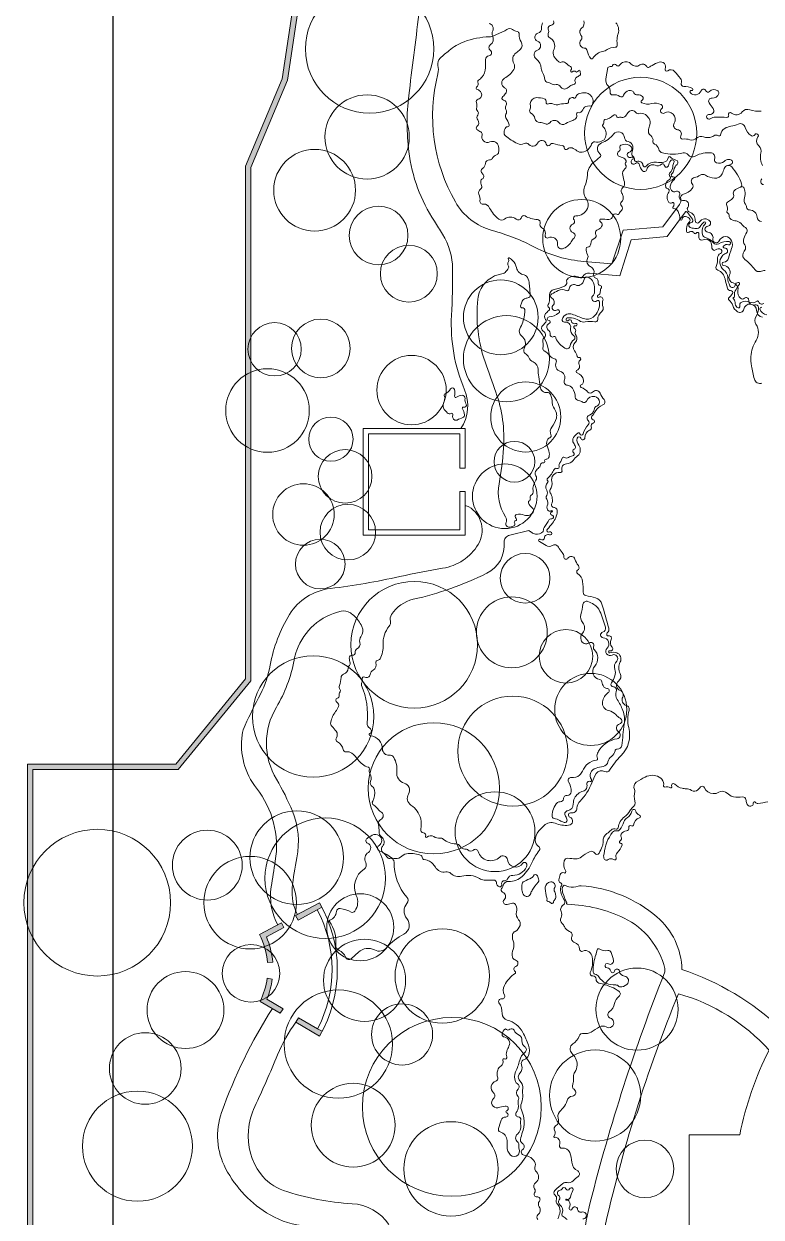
# Model space of a CAD drawing. Header units: millimetres. Extents: x 649586 to 788004, y 156365 to 293101.
# Drawn here: x 653474 to 687372, y 209742 to 264609 of the extents above; entities that cross this region are included whole.
import ezdxf

# ---------------------------------------------------------------- set-up
doc = ezdxf.new("R2010")
doc.units = ezdxf.units.MM
for name, color, linetype in [('archi', 7, 'Continuous'), ('rock', 30, 'Continuous'), ('water', 130, 'Continuous'), ('坐标系', 7, 'Continuous')]:
    doc.layers.add(name, color=color, linetype=linetype)
for name, color, linetype, lineweight in [('archiw', 255, 'Continuous', 0), ('plant', 90, 'Continuous', 0), ('road', 50, 'Continuous', 0)]:
    doc.layers.add(name, color=color, linetype=linetype, lineweight=lineweight)

msp = doc.modelspace()

# ---------------------------------------------------------------- hatches: boundary and pattern name
at = {"layer": 'archiw', "lineweight": 15}
h = msp.add_hatch(color=0, dxfattribs=at)
h.dxf.hatch_style = 1
h.paths.add_polyline_path([(661537, 169234), (661298, 169215), (661383, 168167), (661622, 168187)])
h.paths.add_polyline_path([(661817, 184138), (661577, 184127), (661602, 183578), (661842, 183588)])
h.paths.add_polyline_path([(661769, 185224), (661529, 185213), (661552, 184686), (661792, 184697)])
h.paths.add_polyline_path([(661125, 192974), (661365, 192988), (661314, 193881), (661074, 193868)])
h.paths.add_polyline_path([(661186, 196156), (660946, 196142), (660992, 195335), (661231, 195349)])
h.paths.add_polyline_path([(763625, 292227), (763625, 259422), (762122, 259422), (762122, 259182), (763625, 259182), (763625, 255406), (763865, 255406), (763865, 292227), (763865, 292467), (740086, 292467), (740086, 292227), (740086, 269506), (726598, 269506), (726598, 269035), (724257, 269035), (724257, 284312), (704266, 284312), (704266, 279065), (668998, 279065), (667715, 277743), (665356, 262079), (663663, 258059), (663663, 234492), (660462, 230565), (653640, 230565), (653640, 207333), (657864, 207333), (657864, 201885), (660763, 201885), (660872, 197588), (656789, 197450), (657658, 181179), (660398, 181179), (661138, 171221), (657138, 170775), (657576, 163625), (702454, 162314), (703246, 163037), (704943, 162990), (707445, 162920), (707452, 163160), (705189, 163223), (705263, 165876), (705270, 166116), (705315, 167725), (707292, 167670), (707298, 167909), (706089, 167943), (706115, 168857), (705875, 168863), (705849, 167950), (705081, 167971), (704949, 163230), (703156, 163280), (702364, 162556), (661981, 163737), (661886, 164916), (661646, 164897), (661739, 163744), (657802, 163859), (657629, 166687), (660311, 166936), (660288, 167175), (657614, 166927), (657391, 170562), (661156, 170981), (661240, 169934), (661479, 169953), (661394, 171008), (660639, 181179), (661950, 181179), (661931, 181589), (661692, 181578), (661699, 181419), (660621, 181419), (657886, 181419), (657669, 185465), (659444, 185526), (659664, 182433), (661649, 182522), (661660, 182289), (661899, 182300), (661870, 182963), (661630, 182953), (661639, 182762), (659887, 182684), (659667, 185773), (657657, 185705), (657580, 187139), (661433, 187344), (661446, 187062), (661686, 187072), (661662, 187597), (657567, 187378), (657431, 189926), (661524, 190161), (661424, 191931), (661185, 191918), (661271, 190387), (657419, 190166), (657042, 197218), (660878, 197348), (660894, 197064), (661133, 197077), (661118, 197356), (660997, 202125), (658104, 202125), (658104, 207573), (653880, 207573), (653880, 230325), (660576, 230325), (663903, 234407), (663903, 258011), (665589, 262013), (667941, 277631), (669100, 278825), (704266, 278825), (704266, 254756), (702638, 254756), (702638, 254516), (702638, 253640), (702878, 253640), (702878, 254516), (704266, 254516), (704266, 251633), (704506, 251633), (704506, 265403), (724017, 265403), (724017, 251681), (724257, 251681), (724257, 252385), (725370, 252385), (725370, 252625), (724257, 252625), (724257, 265883), (724017, 265883), (724017, 265643), (704506, 265643), (704506, 278825), (704506, 284072), (724017, 284072), (724017, 268795), (724017, 267474), (724257, 267474), (724257, 268181), (724497, 268181), (724497, 268795), (726598, 268795), (726598, 252382), (727078, 252382), (727078, 252622), (726838, 252622), (726838, 269266), (740086, 269266), (740086, 255406), (740326, 255406), (740326, 292227)])
h = msp.add_hatch(color=0, dxfattribs=at)
h.dxf.hatch_style = 1
h.paths.add_polyline_path([(666967, 223876), (667179, 223988, 0.009822), (667062, 224199), (665971, 223616), (666084, 223404)])
h = msp.add_hatch(color=0, dxfattribs=at)
h.dxf.hatch_style = 1
h.paths.add_polyline_path([(666099, 218911), (665978, 218704), (667071, 218065, 0.010241), (667192, 218286), (666979, 218397)])
h.paths.add_polyline_path([(664897, 220691), (664659, 220723, -0.081611), (664337, 219663), (665266, 219120), (665396, 219322), (664645, 219761, 0.066202)])
h.paths.add_polyline_path([(664627, 222626), (665429, 223055), (665316, 223267), (664313, 222731, -0.098182), (664677, 221452), (664916, 221472, 0.081901)])

# ---------------------------------------------------------------- linework, layer by layer
at = {"layer": 'archi', "lineweight": 15}
for points in [[(763865, 292467), (740086, 292467), (740086, 292227), (740086, 269506), (726598, 269506), (726598, 269035), (724257, 269035), (724257, 284312), (704266, 284312), (704266, 279065), (668998, 279065), (667715, 277743), (665356, 262079), (663663, 258059), (663663, 234492), (660462, 230565), (653640, 230565), (653640, 207333)], [(653880, 207573), (653880, 230325), (660576, 230325), (663903, 234407), (663903, 258011), (665589, 262013), (667941, 277631), (669100, 278825), (704266, 278825)]]:
    msp.add_lwpolyline(points, dxfattribs=at)
msp.add_lwpolyline([(673525, 241338), (669316, 241338), (669316, 245761), (673525, 245761), (673525, 244186), (673765, 244186), (673765, 246001), (669076, 246001), (669076, 241098), (673765, 241098), (673765, 242913), (673765, 243110), (673525, 243110)], close=True, dxfattribs=at)
for points in [[(665978, 218704), (667071, 218065, 0.267236), (667062, 224199), (665971, 223616), (666084, 223404), (666967, 223876, -0.245853), (666979, 218397), (666099, 218911)], [(665316, 223267), (664313, 222731, -0.098182), (664677, 221452), (664916, 221472, 0.081901), (664627, 222626), (665429, 223055)], [(664659, 220723, -0.081611), (664337, 219663), (665266, 219120), (665396, 219322), (664645, 219761, 0.066202), (664897, 220691)]]:
    msp.add_lwpolyline(points, format="xyb", close=True, dxfattribs=at)
at = {"layer": 'archiw', "lineweight": 15}
for p, q in [((666967, 223876), (667179, 223988)), ((666979, 218397), (667192, 218286))]:
    msp.add_line(p, q, dxfattribs=at)
at = {"layer": 'plant', "lineweight": 15}
for centre, radius in [((669370, 263457), 2951), ((681835, 259577), 2578), ((669255, 259410), 1938), ((666843, 256959), 1880), ((679124, 254738), 1794), ((669787, 254876), 1349), ((671176, 253120), 1308), ((675403, 251114), 1719), ((665004, 249648), 1226), ((667130, 249688), 1349), ((675664, 249214), 1979), ((671299, 247769), 1594), ((664677, 246829), 1921), ((676550, 246533), 1611), ((667593, 245513), 1019), ((676029, 244476), 937), ((668245, 243802), 1233), ((675586, 242888), 1485), ((666329, 242050), 1415), ((668368, 241235), 1277), ((667104, 239768), 1141), ((676522, 239116), 1142), ((671426, 236060), 2911), ((675911, 236631), 1631), ((678398, 235531), 1231), ((666777, 232760), 2790), ((679539, 233086), 1659), ((675951, 231171), 2528), ((672323, 229460), 3017), ((675136, 227463), 1835), ((666022, 226270), 2151), ((667330, 225325), 2771), ((656848, 224201), 3373), ((661908, 225927), 1606), ((663876, 224201), 2129), ((668941, 223070), 1538), ((672711, 220830), 2169), ((663916, 220950), 1325), ((669137, 220629), 1888), ((681667, 219305), 1888), ((660904, 219265), 1767), ((667932, 217700), 2490), ((670864, 218141), 1405), ((673153, 214810), 4110), ((659057, 216576), 1647), ((679739, 215332), 2096), ((668615, 213967), 1928), ((658695, 213004), 2530), ((673113, 211961), 2169), ((682028, 211961), 1324)]:
    msp.add_circle(centre, radius, dxfattribs=at)
at = {"layer": 'road', "lineweight": 15}
for points in [[(673564, 246001, 0.254156), (673735, 247789, -0.11495), (673137, 251204, 0.015923), (673187, 253344, 0.137236), (672727, 254941, 0.006821), (672351, 255531, -0.114959), (671174, 258734, -0.061265), (671172, 261313, -0.001438), (671638, 265040, 0.050926)], [(677327, 264653, 0.153372), (677280, 264429, -0.368384), (677106, 264180, 0.733954), (677089, 263819, -0.69707), (677089, 263403, 0.587134), (677025, 262999, -0.211267), (677262, 262555, 0.122045), (677330, 262348, -0.121197), (677425, 262058, 0.385238), (677580, 261911, -0.145274), (677704, 261871, 0.189685), (677947, 261815, -0.307792), (678150, 261718, 0.45562), (678461, 261658, -0.033177), (678625, 261770, -0.105883), (678757, 261814, 0.528931), (678829, 261949, -0.379938), (678877, 262145, -0.032097), (679037, 262241, 0.368599), (679073, 262329, -0.036307), (679045, 262441, 0.840778), (678953, 262441, -0.575959), (678862, 262407, 0.360494), (678692, 262407, -0.960732), (678624, 262484, 0.491512), (678605, 262646, -0.045455), (678381, 262811, 0.284307), (678179, 262845, -0.350241), (678036, 262888, 0.065494), (677960, 262971, -0.332082), (677849, 263449, 0.298744), (677777, 263879, 0.090718), (677662, 263965, -0.390467), (677587, 264162, 0.192047), (677587, 264367, -0.379969), (677639, 264512, -0.044599), (677761, 264565, 0.460265), (677833, 264742, -0.437149)], [(679213, 264750, -0.337234), (679119, 264404, 0.437835), (679090, 264086, -0.385459), (679090, 263866, 0.631215), (679241, 263499, -0.365232), (679380, 263369, 0.157767), (679541, 263017, 0.503724), (679635, 263026, -0.219463), (680094, 263344, 0.103225), (680292, 263423, -0.148327), (680663, 263534, 0.467417), (680759, 263647, -0.08709), (680759, 264002, -0.036994), (680796, 264149, 0.141413), (680808, 264437, 0.120021), (680694, 264655, 0.396927)], [(675588, 264295), (675072, 264060, -0.099674), (674875, 264014, 0.081687), (673719, 263789, 0.086239), (673028, 263386, 0.00425), (672615, 263032, 0.283336), (672511, 262700, -0.125849), (672511, 262316, 0.19531), (673314, 256421, 0.197773), (675005, 255112, -0.053374), (676980, 254333, 0.101555), (679228, 253688), (680509, 253576), (681022, 255124), (682854, 255280), (683624, 256310, 0.222159), (683675, 256558, -0.40524), (683807, 256779, 0.155151), (684201, 257032, 0.360464), (684201, 257258, -0.565168), (684300, 257539, 0.093783), (684572, 257652, -0.297928), (684816, 257652, 0.127791), (685234, 257511, 0.31308), (685582, 257717, 0.030226), (685676, 257962, -0.57802), (686019, 258037, -0.107167), (686476, 257247, -0.429185), (686385, 257081, 0.114348), (686144, 256952, 0.312608), (686100, 256780, -0.377031), (686005, 256532, 0.053033), (685825, 256411, 0.351402), (685795, 256263, -0.225903), (685804, 256018, 0.404866), (685848, 255899, -0.305576), (685896, 255819, 0.360217), (686069, 255584, -0.001326), (686268, 255533, -0.183444), (686500, 255370, 0.138317), (686630, 255261, -0.424736), (686711, 255032, 0.019788), (686582, 254745, 0.260645), (686620, 254445, -0.329361), (686620, 254197, 0.066036), (686544, 254058, 0.33879), (686625, 253777, -0.076928), (687082, 253315, 0.3125), (687340, 253224, -0.022175), (687551, 253272, 0.607236)], [(685860, 258103), (685999, 258161, 0.489159), (686039, 258306, 0.237937), (685896, 258376, 0.186092), (685668, 258286, -0.282244), (685322, 258218, -0.378832), (685232, 258386, 0.175092), (685208, 258591, 0.248444), (685097, 258672, 0.16375), (684340, 258528, -0.370874), (684011, 258593, 0.29492), (683785, 258672, -0.120377), (682843, 258672, -0.289172), (682667, 258854, 0.259078), (682471, 259081, -0.369402), (682398, 259210, 0.295608), (682294, 259472, -0.328538), (682200, 259758, 0.016846), (682260, 259966, 0.197934), (682219, 260254, 0.103811), (682053, 260435, 0.242848), (681755, 260480, -0.344843), (681618, 260527, 0.484813), (681291, 260559, 0.033997), (681129, 260366, -0.310979), (680967, 260308, 0.132734), (680818, 260308, -0.425174), (680723, 260366, 0.591914), (680577, 260407, -0.158394), (680186, 260204, 0.413928), (680138, 260137, -0.217068), (680094, 259972, 0.415687), (680103, 259878, -0.172568), (680236, 259658, -0.134611), (680219, 259394, -0.229998), (680034, 259209, -0.117978), (679724, 259179, 0.369482), (679580, 259087, -0.28912), (679144, 258707, -0.214582), (678903, 258774, 0.088244), (678677, 258902, 0.2981), (678467, 258851, -0.691935), (678318, 258912, 0.402341), (678226, 259015, -0.068435), (677815, 259102, 0.352467), (677666, 259051, -0.672553), (677492, 259081, 0.715729), (677097, 259128, -0.182742), (676969, 259005, -0.318787), (676694, 259064, 0.334889), (676479, 259105, -0.234848), (676166, 259105, -0.057112), (675615, 259462, -0.251877), (675550, 259620, -0.134558), (675637, 259842, -0.237677), (675715, 259881, 0.501531), (675782, 259971, 0.069662), (675637, 260292, -0.289482), (675637, 260453, 0.289482), (675637, 260670, -0.289482), (675637, 260836, 0.517065), (675528, 261100, -0.638221), (675492, 261271, 0.095451), (675642, 261437, 0.435756), (675575, 261675, -0.611387), (675575, 262105, 0.146405), (675998, 262510, 0.263888), (675998, 262792, -0.385896), (676105, 263273, 0.033522), (676294, 263426, 0.367476), (676337, 263781, -0.169343), (676244, 264142, 0.379104), (676159, 264257, -0.101049), (675940, 264351, 0.314629), (675685, 264351, -0.040203), (675588, 264295, 2.812999)], [(687376, 260602, -0.116576), (686850, 260660, 0.321439), (686500, 260559, -0.423432), (686007, 260509, 0.779691), (685877, 260415, -0.550139), (685801, 260311, 0.020227), (685288, 260322, 0.133225), (685027, 260246, -1.453049), (684991, 260441, 0.687434), (685161, 260719, -0.017784), (684980, 260972, -0.63433), (685114, 261193, 0.380658), (685422, 261413, 0.293091), (685378, 261533, 0.385243), (684991, 261500, -0.5571), (684828, 261533, 0.688878), (684613, 261534, -0.568611), (684112, 261451, -0.759648), (684174, 261541, 0.928141), (684214, 261636, 0.126508), (683814, 261726, -0.50765), (683702, 261872, 0.237163), (683658, 262104, 0.017239), (683396, 262424, 0.40576), (683076, 262450, -0.804088), (682959, 262541, 0.671227), (682683, 262846, 0.041716), (682366, 262701, 0.020291), (682222, 262611, -0.464881), (682111, 262643, 0.485273), (681799, 262720, -0.395468), (681400, 262756, 0.34614), (680995, 262829, 0.134592), (680867, 262708, -0.56164), (680721, 262708, 0.635701), (680545, 262689, -0.370784), (680472, 262646, 0.259804), (680323, 262595, 1.79784)], [(680323, 262595), (680233, 262088, 0.249727), (680339, 261756, -0.253477), (680430, 261468, 0.517332), (680548, 261345, -0.18688), (680880, 261270, 0.496887), (681051, 261329, -0.268994), (681297, 261548, -0.345575), (681521, 261436, 0.345574), (681703, 261345, -0.283546), (681923, 261264, -0.468875), (681885, 261088, 0.6195), (681888, 260984, 0.172832), (682333, 260941, -0.172247), (682783, 260898, -0.593081), (682795, 260709, 0.992219), (682919, 260510, -0.352461), (683333, 260457, -0.158469), (683422, 260271, -0.174976), (683375, 260050, 0.564819), (683532, 259742, -0.564365), (683677, 259457, 0.62583), (683768, 259312, -0.104278), (684096, 259280, 0.269303), (684408, 259350, -0.281721), (684730, 259414, 0.177814), (685101, 259414, 0.051249), (685200, 259463, -0.285804), (685408, 259463, 0.545932), (685510, 259511, -0.227135), (685698, 259801, -0.107689), (685986, 259901, 0.083765), (686315, 259998, -0.477055), (686639, 259847, 0.190449), (686910, 259469, 0.433821), (687082, 259512, -1.083742), (687228, 259415, 0.398009), (687266, 258994, -0.282341), (687365, 258669, 0.188612), (687433, 258102, -0.251149)], [(678111, 260914, -0.250991), (677793, 260928, 0.273918), (677599, 260928, -0.651344), (677488, 261006, 0.376182), (677399, 261164, 0.092796), (677052, 261216, 0.190253), (676847, 261127, 0.169781), (676760, 260946, 0.067623), (676763, 260850, -0.146033), (676738, 260662, 0.385199), (676789, 260504, -0.212714), (676973, 260252, 0.359907), (677200, 260073, -0.128617), (677422, 260020, 0.364411), (677670, 260073, -0.488249), (678070, 260073, 0.391335), (678392, 260020, -0.076948), (678714, 260168, 0.207357), (678888, 260310, 0.242859), (678888, 260442, -0.62718), (678951, 260526, 0.37792), (679168, 260653, -0.300178), (679394, 260832, -0.051255), (679528, 260829, 0.320708), (679609, 260873, 0.259646), (679586, 261258, 0.283564), (679212, 261439, 0.049281), (678980, 261391, 0.283167), (678847, 261240, -0.507439), (678768, 261200, 0.610157), (678520, 261023, -0.43659), (678460, 260949, 0.015077), (678111, 260914, -7.904677)], [(687409, 257476, 0.685947), (687484, 257216, -0.427362)], [(687394, 255529, -0.386223), (687191, 255718, 0.382694), (686836, 256054, -0.378982), (686698, 256183, 0.127328), (686649, 256318, -0.235891), (686609, 256603, 0.140369), (686624, 256927, -0.006329), (686598, 257042, 0.569591), (686427, 257100, 2.704095)], [(687491, 251750, -0.478405), (687249, 251839, 0.51515), (687185, 251859, -0.282481), (686815, 251819, 0.249316), (686453, 251803, 0.359157), (686399, 251654, -0.835786), (686262, 251576, -0.167867), (686177, 251799, 0.213466), (686088, 251983, -0.680314), (686103, 252028, 0.454959), (686148, 252086, -0.209343), (686218, 252401, 0.021137), (686377, 252637, 0.625008), (686322, 252722, 0.323825), (686181, 252593, -0.700426), (685939, 252557, -0.116945), (685835, 252946, 0.227543), (685649, 253306, -0.428423), (685578, 253927, -0.126945), (685753, 254053, 0.869326), (685696, 254296, -0.732993), (685650, 254406, -0.252067), (685870, 254453, 1.114596), (685897, 254605, 0.148622), (685421, 254495, -0.37253), (685181, 254542, 0.16071), (684818, 254782, -0.264942), (684674, 254926, -0.270891), (684808, 255427, 0.977062), (684742, 255497, 0.075509), (684569, 255285, -0.307618), (684380, 255196, 0.004743), (684148, 255231, -0.869574), (684148, 255470, 0.585373), (684210, 255628, -0.042159), (684040, 255874, 0.143446), (683928, 255982, 0.374406), (683889, 255973), (683045, 254837), (681400, 254683), (680873, 253023), (679476, 253147, 0.290646), (679171, 252989, -0.400129), (679023, 252946, 0.28062), (678506, 252912, 0.285576), (678432, 252737, -0.338065), (678327, 252543, -0.058389), (677853, 252393, 0.347733), (677641, 252146, 0.021058), (677641, 251931, -0.149556), (677582, 251704, 0.39646), (677609, 251571, -0.519399), (677609, 251422, 0.072412), (677464, 251285, 0.347533), (677464, 251018, -0.403446), (677448, 250855, 0.034847), (677317, 250726, 0.469315), (677354, 250485, -0.501928), (677387, 250155, 0.268122), (677335, 249993, -0.108764), (677335, 249696, 0.346782), (677395, 249574, -0.125161), (677676, 249336, 0.190414), (677878, 249205, -0.495151), (677953, 249051, 0.472706), (678142, 248626, -0.456405), (678326, 248238, 0.511387), (678472, 247991, -0.227768), (678695, 247857, -0.133549), (678829, 247450, 0.373213), (678988, 247285, -0.140388), (679164, 247217, 0.497034), (679341, 247267, -0.364175), (679723, 247475, -0.356365), (679939, 247210, -0.306645), (679823, 247038, 0.273451), (679691, 246866, -0.301251), (679482, 246622, 0.571734), (679418, 246374, -0.414582), (679418, 246166, 0.135161), (679186, 245757, -0.777832), (679042, 245757, 0.544407), (678938, 245792, 0.077071), (678749, 245587, 0.304477), (678749, 245338, -0.068758), (678833, 245166, -0.419347), (678772, 245049, 0.605888), (678744, 244895, -0.658511), (678703, 244742, 0.102929), (678517, 244673, -0.286961), (678335, 244673, 0.464504), (678222, 244637, -0.035384), (678080, 244351, 0.272338), (678080, 244287, -0.731141), (677971, 244165, 0.408712), (677860, 244124, -0.095387), (677561, 243716, 0.435777), (677561, 243598, -0.435777), (677561, 243529, 0.358739), (677513, 243173, -0.285298), (677513, 242927, 0.285298), (677513, 242750, -0.240815), (677538, 242455, 0.342389), (677602, 242223, 0.331786), (677726, 242223, -1.233127), (677750, 242169, 0.797275), (677750, 242025, -1.020714), (677705, 241844, 0.32858), (677632, 241815, -0.002248), (677395, 241446, 0.157334), (677362, 241325, -0.19743), (677344, 241274, -0.257655), (676991, 241151, -0.108868), (676828, 241218, -0.016217), (676696, 241315), (675823, 241102, 0.164975), (675616, 240971, 0.195742), (675559, 240780, -0.312155), (674758, 239347, -0.057673), (671375, 238149, 0.196147), (670377, 237448, 0.203406), (670324, 237144, -0.235781), (670269, 236910, 0.192466), (669994, 236062, -0.145231), (669849, 235420, -0.233613), (669730, 235338, 0.466193), (669660, 235226, -0.350916), (669537, 234898, 0.226429), (669398, 234689, -0.538472), (669158, 234576, 0.728415), (669030, 234467, -0.251434), (669017, 234326, 0.248841), (669004, 234189, -0.122825), (669257, 232460, 0.29951), (669381, 232223, -0.589157), (669381, 231975, 0.742039), (669403, 231872, -0.390971), (669964, 231262, 0.450517), (670274, 230986, -0.300396), (670481, 230883, -0.161191), (670618, 230218, 0.367186), (670963, 229702, -0.497444), (671158, 229197, 0.407021), (671273, 228681, -0.18961), (671720, 228050, -0.121779), (671720, 227579, 0.46873), (671843, 227414, -0.535016), (671937, 227252, 0.846595), (672000, 227207, -0.35839), (672324, 227238, 0.182664), (672612, 227171, -0.215925), (672760, 227126, 0.177335), (673330, 226906, -0.269153), (673547, 226775, 0.302999), (673755, 226667, -0.212961), (673895, 226621, 0.382976), (674143, 226621, -0.552553), (674365, 226558, 0.567688), (675357, 226300, -0.625371), (675705, 226176, 0.704536), (676415, 226010, -0.544462), (676575, 226010, -0.258716), (676586, 225849, -0.294142), (675956, 225455, 0.304565), (675711, 225295, -0.317493), (675575, 225210, 0.526401), (675443, 225041, -0.593491), (675340, 224933, -0.35725), (675198, 225130, 0.464279), (675084, 225240, -0.051148), (674639, 225240, -0.106804), (674421, 225311, 0.203065), (673606, 225416, -0.269983), (673113, 225543, 0.250005), (672876, 225614, -0.328051), (672398, 225837, 0.143067), (672132, 226102, 0.097807), (671885, 226180, -0.398831), (671791, 226292, 0.322373), (671741, 226370, 0.1136), (671151, 226463, 0.164636), (670854, 226338, -0.378529), (670264, 226338, 0.087155), (670041, 226475, -0.515484), (669963, 226787, 0.428587), (669919, 227229, -0.239684), (669804, 227473, 0.060626), (669775, 227787, -0.342313), (669890, 228026, 0.618216), (669890, 228384, -0.127083), (669742, 228513, 0.105882), (669561, 228684, -0.410239), (669513, 228875, 0.184749), (669598, 229376, 0.190934), (669492, 229539, -0.335694), (669415, 229784, 0.211594), (669391, 230114, -0.184146), (669361, 230346, 0.400506), (669313, 230429, -0.176116), (668834, 230781, 0.085576), (668556, 231074, 0.199605), (668294, 231140, -0.403604), (668159, 231237, 0.231949), (667892, 231595, -0.441304), (667844, 231775, 0.309077), (667834, 232082, 0.041245), (667643, 232302, -0.265163), (667585, 232506, -0.095703), (667804, 232984, 0.055442), (667941, 233228, 0.400562), (667873, 233408, -0.685306), (667888, 233600, 0.357858), (667970, 233723, -0.169112), (668010, 233888, 0.311766), (668007, 234012, -0.262787), (667985, 234191, 0.095086), (668059, 234547, -0.313618), (668176, 234710, 0.29522), (668391, 234990, -0.174198), (668446, 235111, 0.272998), (668474, 235225, -0.065694), (668437, 235451, -0.468549), (668576, 235574, 0.519226), (668709, 235713, -0.341809), (668786, 235867, 0.364213), (668922, 236169, -0.234719), (668972, 236431, 0.283871), (669016, 236902, 0.042441), (668858, 237165, 0.088241), (668486, 237523, 0.204822), (668064, 237602, 0.257077), (666018, 235804, 0.041607), (665896, 235351, -0.089494), (665084, 233186, 0.275667), (665086, 229875, -0.037934), (665821, 228402, -0.147494), (666022, 226270, 0.025325), (665814, 224872, 0.146683), (666051, 223659, 0.953495)], [(675755, 241472, 0.144799), (675995, 241524, 0.445579), (676030, 241668, -0.610725), (676081, 241764, 0.499971), (676129, 241826, 0.125095), (676085, 241905, -0.593943), (676133, 242056, -0.145153), (676483, 242021, 0.195407), (676730, 242021, 0.159049), (676886, 242153, 0.376462), (676854, 242344, -0.124142), (676675, 242584, -0.413876), (676717, 242684, 0.427422), (676758, 242790, -0.379686), (676802, 242941, 0.298072), (676888, 243126, -0.199836), (677014, 243622, 0.33329), (677014, 243832, -0.393492), (677042, 244090, 0.040821), (677193, 244245, 0.154096), (677231, 244338, -0.459223), (677345, 244421, 0.600327), (677421, 244507, -0.548345), (677483, 244590, 0.299977), (677597, 244653, 0.170573), (677629, 244878, 0.03862), (677526, 245250, -0.266397), (677571, 245511, -0.109737), (677662, 245582, 0.419607), (677710, 245720, -0.288527), (677745, 246063, 0.095334), (677958, 246479, 0.142899), (677958, 246709, 0.082358), (677829, 246978, -0.160868), (677771, 247171, 0.120977), (677683, 247573, 0.315047), (677536, 247654, -0.424291), (677213, 247924, 0.031131), (677151, 248384, -0.044606), (677116, 248711, 0.280576), (676890, 249066, -0.164694), (676686, 249271, 0.122926), (676526, 249458, -0.387827), (676478, 249688, 0.38679), (676357, 250261, -0.372122), (676279, 250591, 0.078348), (676489, 251215, 0.03157), (676512, 251435, 0.455188), (676387, 251553, -0.531745), (676313, 251642, -0.001585), (676365, 251814, -0.213857), (676496, 251966, -0.077313), (676643, 252008, 0.413778), (676759, 252157, -0.017122), (676734, 252440, 0.02367), (676704, 252725, 0.130497), (676584, 253003, 0.185576), (676477, 253066, -0.303089), (676123, 253399, 0.13347), (675952, 253719, 0.076176), (675787, 253847, 0.788779), (675747, 253804, -0.304442), (675747, 253651, 0.304442), (675747, 253496, -0.304442), (675747, 253359, -0.028971), (675641, 253220, -0.179518), (675454, 253115, 0.2692), (674426, 252285, 0.065849), (674346, 251949, 0.109365), (674679, 249066, 0.003437), (675171, 247676, -0.104483), (675531, 245098, -0.029186), (675321, 243464, 0.192289), (675621, 241935, -0.250878), (675642, 241684, 0.48262), (675755, 241472, 1.07845)], [(687640, 251232, -0.336162), (687320, 251508, -0.645667), (687405, 251571, 0.45456)], [(665147, 223176, -0.165873), (664846, 224927, -0.000729), (665036, 226109, 0.209694), (664171, 229462, -0.20355), (663509, 231912, -0.077086), (663644, 232365, -0.0079), (664354, 233793, 0.075592), (664804, 235126, -0.094847), (665690, 237452, -0.228706), (667566, 238648, 0.026104), (670759, 239197, -0.016257), (672727, 239576, 0.220041), (674363, 240673, 0.415223), (673939, 242404, 0.160833), (673765, 242444, 3.596597)], [(678322, 225000), (678533, 224933, 0.183914), (678960, 224958, -0.123992), (679091, 224981, -0.160502), (682582, 223544, -0.212129), (683732, 221125, -0.10992), (688271, 218412, -0.066046), (690560, 221327, -0.172891), (688525, 228919, -0.076455), (688549, 229020, -0.312718), (688603, 229056, 0.214916), (688740, 229113, 0.081625), (688836, 229256, 0.01378), (688903, 229415, -0.210756), (689011, 229524, -0.103398), (689358, 229581, -0.000507), (689468, 229576, 0.153743), (691308, 222115, -0.081999), (695801, 224661, 0.698138)], [(676843, 224772), (676968, 224962), (677128, 225146, 0.260419), (677148, 225242, 0.015444), (677083, 225430, 0.689193), (676899, 225430, -0.193817), (676813, 225337, 0.00111), (676484, 225181, 0.26837), (676367, 225011, 0.070859), (676386, 224725, 0.071345), (676436, 224586, 0.665906), (676777, 224619, -0.051905), (676843, 224772, -0.036682)], [(677590, 225127, 0.307912), (677445, 224823, -0.001295), (677478, 224605, 0.044656), (677522, 224420, -0.164169), (677522, 224322, 0.475474), (677562, 224259, -0.186967), (677698, 224186, 0.591672), (677820, 224212, -0.085205), (677888, 224348, 0.195247), (677932, 224523, 0.076053), (677881, 224697, -0.224136), (677881, 224900, 0.583461), (677700, 225156, 0.074594), (677590, 225127, 14.503288)], [(678322, 225000, 0.294607), (678227, 224860, 0.087754), (678261, 224633, 0.034837), (678428, 224231, -0.206226), (678431, 224173, 0.511678), (678463, 224127, -0.105556), (681075, 223489, -0.224822), (682943, 221173, -0.154828), (682928, 220969, 0.032594), (679516, 210421, 0.038688), (679220, 208704, 0.005857)], [(680426, 208024), (680426, 208947), (684071, 208947), (684071, 213530), (686391, 213530, -0.069071), (687739, 217425, 0.1391), (683571, 220016, 0.041826), (680138, 209075, 0.046499), (679943, 207552, -0.008998), (679530, 199697, 0.027164), (679437, 194029), (680392, 194029), (680392, 194821)], [(664899, 219334, 0.056937), (662567, 214554, 0.20906), (662752, 211978, 0.140686), (664798, 209841, 0.117487), (666465, 209337, -0.009858)], [(670256, 209406, 0.233816), (668565, 210360, -0.067869), (665415, 210967, -0.15388), (664352, 211744, -0.183263), (663798, 213732, -0.086528), (664092, 214823, 0.010784), (665140, 217206, -0.058774), (665978, 218704, -0.805423)]]:
    msp.add_lwpolyline(points, format="xyb", dxfattribs=at)
at = {"layer": 'rock', "lineweight": 15}
for points in [[(674868, 264632, -0.450093), (675031, 264287, 0.205008), (675031, 264043, -0.351168), (674919, 263640, 0.512029), (674919, 263394, -0.686175), (674853, 263142, 0.392063), (674703, 262968, -0.017743), (674703, 262590, -0.169417), (674535, 262159, -0.072439), (674382, 262025, 0.353333), (674350, 261928, -0.324301), (674289, 261702, 0.629833), (674316, 261590, -0.234147), (674504, 261439, -0.47053), (674365, 261145, 0.446563), (674282, 260987, -0.180513), (674282, 260719, 0.339431), (674310, 260627, -0.430003), (674340, 260411, 0.349617), (674340, 260195, -0.41226), (674306, 259885, 0.477796), (674306, 259749, 0.063493), (674484, 259639, -0.387827), (674541, 259507, 0.29491), (674609, 259227, 0.309652), (674906, 259180, -0.506969), (675301, 258966, -0.068433), (675301, 258699, -0.286705), (675210, 258590, 0.195423), (675009, 258420, -0.302063), (674888, 258353, 0.413779), (674694, 258189, -0.218845), (674566, 257965, 0.512647), (674566, 257716, -0.605855), (674530, 257461, 0.296646), (674480, 257397, 0.133524), (674522, 257175, -0.400162), (674469, 257008, 0.403706), (674396, 256775, -0.152174), (674446, 256474, 0.512898), (674614, 256314, -0.404828), (674879, 256139, 2.652605)], [(674879, 256139, 0.090097), (675306, 255628, 0.362521), (675573, 255628, -0.362521), (676108, 255628, 0.551121), (676352, 255706, -0.492096), (676517, 255777, 0.11367), (677083, 255612, -0.486406), (677209, 255431, 0.371879), (677295, 255235, -0.375801), (677445, 254889, 0.674971), (677586, 254771, -0.6172), (678011, 254472, 0.549601), (678247, 254268, 0.200872), (678635, 254587, -0.086061), (678769, 254760, 0.571961), (678714, 255020, -0.720164), (678714, 255399, 0.530225), (678769, 255596, -0.646805), (678856, 255778, 0.306104), (679385, 256117, 0.269575), (679329, 256575, -0.264431), (679258, 257119, 0.082427), (679384, 257673, -0.205658), (679669, 258242, -0.018389), (679962, 258472, 0.509942), (679962, 258638, -0.602925), (680033, 259136, 0.143801), (680587, 259539, -0.694405), (681084, 259386, 0.349437), (681253, 259198, -0.318591), (681472, 258979, -0.153896), (681437, 258726, 0.354748), (681491, 258503, -0.26667), (681546, 258374, 0.564499), (681660, 258284, -0.496939), (681939, 258110, 0.669522), (682083, 258066, -0.265199), (682569, 258249, 0.079009), (682897, 258249, 0.331223), (683096, 258453, -0.613541), (683195, 258488, 0.136096), (683454, 258349, -0.598842), (683508, 258150, 0.14869), (683359, 257887, -0.144616), (683260, 257708, 0.749794), (683334, 257569, -0.815678), (683384, 257455, 0.210535), (683195, 257143, 0.291448), (683309, 256899, 0.289982), (683444, 256899, -0.752952), (683622, 256740, 0.600791), (683807, 256490, -0.662433), (684002, 256170, 0.501556), (684068, 255965, -0.331503), (684343, 255560, 0.772803), (684538, 255500, -0.51101), (685019, 255535, -0.614724), (684923, 255310, 0.937219), (684923, 255029, -0.454871), (685156, 254724, 0.909459), (685445, 254636, -0.669327), (686015, 254636, -0.198088), (686015, 254274, 0.037326), (685871, 253833, -0.334476), (685654, 253656, 0.962891), (685654, 253495, -0.536041), (685919, 253062, 0.461319), (686085, 252699, -0.394148), (686307, 252331, 0.269042), (686418, 251992, 0.380794), (686611, 251992, -0.646685), (686803, 251906, 0.491713), (687086, 251689, -0.472225), (687248, 251573, -0.164158), (687134, 251144, 0.301278), (687134, 250794, -0.294203), (687143, 250051, 0.120885), (686899, 249312, 0.06702), (686924, 248877, 0.01762), (687062, 248272, 0.429126), (687406, 248084, -0.085576)], [(677927, 250153, 0.128438), (678345, 249693, 0.547663), (678592, 249804, -0.207472), (678764, 250083, 0.521908), (678764, 250269, -0.286744), (678615, 250618, 0.508418), (678336, 250897, -0.533838), (678224, 251017, -0.244068), (678434, 251259, -0.191446), (678685, 251259, 0.003617), (679211, 251055, 0.262362), (679643, 251120, 0.259849), (679941, 251824, 0.587416), (679820, 251875, -0.914703), (679623, 252085, 0.169309), (679717, 252309, 0.10031), (679661, 252706, 0.206739), (679423, 252963, 0.499167), (679231, 252855, -0.251041), (679049, 252603, -0.230485), (678844, 252603, 0.543382), (678549, 252426, -0.554231), (678405, 252342, 0.248117), (678036, 252342, 0.001209), (677746, 252188, 0.599125), (677746, 252001, -0.502869), (677798, 251656, 0.916533), (677970, 251451, -0.963823), (678073, 251315, -0.157808), (677620, 251138, 0.941635), (677620, 250965, -0.813454), (677638, 250844, 0.582971), (677585, 250528, -0.249418), (677667, 250334, 0.625603), (677843, 250229, -0.7734), (677927, 250153, 2.008187)], [(672835, 247394, 0.014025), (672757, 247097, 0.285363), (672849, 246824, -0.048793), (672942, 246731, 0.359734), (673118, 246697, -0.696843), (673196, 246629, 0.378626), (673284, 246394, 0.24891), (673401, 246394, -0.043987), (673655, 246502, 0.372273), (673738, 246638, 0.099417), (673635, 246907, -0.712577), (673694, 246980, 0.700135), (673811, 247121, -0.165928), (673757, 247384, 0.4702), (673621, 247531, 0.149528), (673372, 247438, -0.696127), (673279, 247497, 0.104602), (673279, 247794, 0.691359), (673089, 247823, -0.158231), (672845, 247599, 0.501459), (672819, 247481, -0.276562), (672835, 247394, 3.386746)], [(678007, 228814, 0.179957), (677762, 228183, 0.363325), (677854, 228070, -0.073387), (678115, 227978, 0.039788), (678313, 227894, 0.541797), (678447, 227999, 0.146307), (678376, 228176, -0.574177), (678475, 228430, 0.372994), (678736, 228740, -0.227879), (678955, 229212, -0.110852), (679190, 229331, 0.429012), (679357, 229628, -0.601791), (679505, 229776, 0.702927), (679569, 229861, -0.522061), (679780, 230390, -0.009135), (680112, 230460, 0.305954), (680331, 230679, -0.197392), (680493, 230925, 0.210526), (680655, 231186, -0.397198), (680748, 231261, 0.394984), (680961, 231429, 0.015182), (681019, 231912, -0.013605), (681077, 232408, 0.123005), (681012, 233044, 0.064379), (680755, 233541, -0.250592), (680713, 233918, 0.519717), (680577, 234125, -0.596031), (680485, 234310, 0.069252), (680649, 234630, 0.168826), (680649, 234929, -0.281427), (680732, 235312, 0.859231), (680521, 235585, -0.880625), (680288, 235903, 0.656089), (680113, 236383, -0.836486), (680083, 236638, 0.403078), (680213, 236871, 0.038856), (679961, 237595, 0.150435), (679683, 237918, 0.051706), (679407, 238054, 0.488582), (679181, 237914, -0.047081), (679087, 237450, 0.258858), (679168, 237072, -0.375168), (679168, 236604, 0.256364), (679096, 236275, 0.506239), (679456, 236144, -0.755855), (679668, 235964, 0.317506), (679691, 235844, -0.399742), (679722, 235079, 0.59557), (679952, 234458, -0.335489), (680047, 234362, 0.112286), (680135, 234126, 0.264945), (680275, 234055, -0.756528), (680340, 233859, 0.210462), (680077, 233438, 0.403405), (680369, 233032, -0.174164), (680689, 232846, 0.101811), (680893, 232686, -0.677946), (680870, 232424, 0.632437), (680815, 232057, -0.679063), (680746, 231741, 0.196715), (679957, 231255, 0.042558), (679849, 231077, 0.234254), (679849, 230833, -0.513515), (679810, 230760, 0.271731), (679155, 230247, -0.124084), (679026, 230067, -0.211234), (678648, 229956, 0.637838), (678519, 229754, -0.157026), (678639, 229297, -0.414121), (678459, 229136, 0.421712), (678284, 228975, -0.426468), (678136, 228841, 0.142098), (678007, 228814, 0.597055)], [(680155, 226450, -0.148535), (680546, 227443, -0.290935), (680720, 227504, 0.306853), (680879, 227564, 0.069703), (681060, 227920, -0.172612), (681211, 228108, 0.205773), (681423, 228411, -0.813319), (681612, 228411, 0.264324), (681779, 228222, -0.713029), (681779, 228101, 0.277241), (681500, 227769, -0.572337), (681417, 227736, 0.715748), (681289, 227653, -0.480347), (681180, 227508, 0.273266), (680940, 227357, 0.242433), (680940, 227224, -0.383485), (680892, 227043, 0.732307), (680925, 226927, -0.493204), (680977, 226855, -0.129188), (680758, 226499, 0.293915), (680701, 226261, -0.753019), (680587, 226181, 0.35087), (680345, 226181, -0.530098), (680145, 226242, -0.172426), (680155, 226450, -0.549829)], [(668541, 221632), (668858, 221928, -0.318074), (669593, 222027, 0.349429), (670163, 222136, -0.097659), (670941, 222749, 0.485148), (671083, 223472, -0.373604), (671088, 224169, 0.377206), (671088, 224455, -0.186692), (670494, 226071, 0.470932), (670299, 226238, -0.335199), (670163, 226308, 0.217408), (669843, 226573, -0.648844), (669803, 226833, 0.521023), (669818, 227279, 0.303162), (669485, 227298, 0.012663), (669254, 227155, 0.603219), (669276, 226932, -0.607725), (669314, 226515, 0.390957), (669192, 226048, -0.387044), (669114, 225743, 0.366465), (668759, 224535, -0.257265), (668697, 223812, -0.385559), (668530, 223771, 0.093349), (668023, 223930, 0.418828), (667849, 223792, -0.284212), (667545, 223397, 0.495943), (667525, 223331, -0.184558), (667818, 222256, 0.33276), (667971, 222002, -0.214467), (668256, 221704, 0.534747), (668541, 221632, -0.341251)], [(679774, 221801), (679828, 222031, -0.504771), (679923, 222071, 0.174789), (680322, 221997, -0.343049), (680471, 221916, -0.068588), (680579, 221530, -0.641864), (680356, 221388, 1.305732), (680295, 221199, -0.361658), (680457, 221050, 0.87322), (680626, 221050, -0.87322), (680857, 221050, 0.33728), (681087, 220820, -0.656959), (681195, 220435, -0.175581), (680884, 220326, -0.22253), (680829, 220353, 0.234522), (680689, 220417, -0.108916), (680247, 220499, -0.152621), (679909, 220787, 0.200569), (679730, 220912, -0.334896), (679651, 221005, -0.061084), (679677, 221446, -0.041625), (679780, 221827, -4.34697)], [(675622, 218401, 0.231777), (675465, 218140, 0.405977), (675559, 218025, -0.529309), (675779, 217607, 0.039779), (675675, 217366, 0.166961), (675675, 217105, -0.710259), (675566, 217019, 0.709597), (675494, 216963, -0.339105), (675402, 216688, 0.170461), (675262, 216502, 0.152816), (675262, 216149, -0.42228), (675180, 215997, 0.612803), (675073, 215456, -0.485616), (675073, 215198, 0.794501), (675272, 214775, 0.000858), (675610, 214847, -0.914663), (675676, 214636, 0.668564), (675676, 214530, -0.862816), (675630, 214344, 0.365076), (675418, 214199, -0.018666), (675298, 213821, 0.427123), (675378, 213663, -0.317261), (675689, 213259, -0.021201), (675689, 212994, 0.222274), (675855, 212597, 0.386896), (676179, 212597, 0.292384), (676252, 212866, -0.108309), (676234, 213069, 0.273382), (676177, 213202, -0.495127), (676169, 213561, 0.279512), (676317, 213964, -0.102956), (676320, 214216, 0.485501), (676207, 214354, -0.631216), (676111, 214546, 0.160352), (676212, 214826, 0.045735), (676206, 214912, -0.114888), (676224, 215164, 0.27565), (676195, 215285, -0.408107), (676195, 215623, 0.483886), (676161, 215886, -0.147026), (676082, 215974, -0.225628), (676082, 216421, 0.05051), (676272, 216953, -0.176337), (676511, 217309, 0.527869), (676503, 217577, -0.29296), (676377, 217849, 0.320718), (676243, 218104, -0.165168), (676012, 218339, 0.491059), (675825, 218378, -0.432216), (675622, 218401, 2.811844)], [(678449, 209628, 0.064186), (678266, 209767, -0.39691), (678218, 209925, 0.36775), (678123, 210309, -0.421407), (678088, 210540, 0.420451), (678058, 210740, -0.70014), (678125, 210975, 0.283502), (678217, 211041, -0.667369), (678398, 211041, 0.667369), (678568, 211041, -1.040684), (678719, 210971, 0.052717), (678601, 210665, -0.416367), (678420, 210561, 1.314661), (678420, 210521, -0.345191), (678553, 210466, -0.261468), (678553, 210167, 1.137955), (678679, 210116, -0.829299), (678936, 210099, 0.467729), (679132, 209971, -1.154034), (679180, 209660, 0.641546)]]:
    msp.add_lwpolyline(points, format="xyb", dxfattribs=at)
at = {"layer": 'water', "lineweight": 15}
for points in [[(687440, 251127, -0.383541), (687162, 251431, 0.907947), (686571, 251483, -0.264963), (686456, 251346, -0.23901), (686293, 251366, -0.165756), (686066, 251662, 0.134574), (685893, 251919, -0.458963), (685893, 252019, 0.08293), (686051, 252208, 0.58919), (685967, 252350, -0.332614), (685825, 252450, -0.031207), (685713, 252880, 0.255833), (685380, 253282, -0.418251), (685307, 253454, 0.114429), (685373, 253854, -0.33398), (685505, 254055, 0.596353), (685532, 254230, 0.367578), (685272, 254215, -0.401584), (685166, 254215, -0.229989), (685100, 254394, 0.576875), (684702, 254679, -0.454198), (684513, 254765, -0.146247), (684513, 254934, 0.926278), (684383, 254983, -0.632081), (684294, 254983, 0.511988), (684058, 255026, -0.610014), (683942, 255066, -0.121776), (683970, 255350, -0.135127), (684076, 255503, 0.374052), (684096, 255626, 0.232914), (683895, 255752, 0.401829), (683741, 255632, -0.900849), (683639, 255636, 0.087221), (683556, 255976, 0.263487), (683360, 256122, -0.6133), (683328, 256211, 0.275513), (683362, 256361, 0.539825), (683276, 256384, -0.440926), (683133, 256399, -0.326824), (683130, 256876, 0.600471), (683050, 257040, -0.319762), (682993, 257084, -0.373205), (683154, 257450, 0.522557), (683178, 257594, -0.420821), (683178, 257759, 0.180481), (683309, 258038, -0.089457), (683362, 258236, 0.916551), (683217, 258321, 0.095107), (683109, 258081, -0.5128), (682977, 258027, -0.206004), (682917, 258115, 0.594649), (682785, 258155, -0.308277), (682502, 258105, 0.471612), (682113, 257912, -0.583444), (681918, 257855, -0.164341), (681776, 258132, 0.621906), (681597, 258189, -1.194436), (681462, 258376, 1.028981), (681411, 258474, -1.13961), (681316, 258715, 0.582873), (681387, 258972, 0.158416), (681207, 259064, 0.14361), (680919, 259026, 0.448862), (680882, 258911, -0.42007), (680838, 258749, 0.682776), (680872, 258505, -0.091296), (681109, 258400, -0.423131), (681140, 258224, 0.325338), (681140, 258126, -0.410467), (681113, 257946, 0.301898), (681008, 257652, 0.003301), (681086, 257345, -0.283344), (681004, 257076, 0.341584), (680960, 256845, -0.0461), (681025, 256682, -0.284733), (680953, 256424, 0.437339), (680953, 256240, -0.437339), (680953, 256029, 0.090601), (680841, 255880, -0.460348), (680732, 255853, 0.564108), (680552, 255774, -0.387385), (680364, 255617, -0.002806), (680021, 255634, 0.782793), (679983, 255508, -0.418846), (680037, 255285, -0.174794), (679852, 255138, 0.488734), (679776, 254920, -0.479314), (679721, 254755, 0.315638), (679545, 254501, -0.402078), (679396, 254343, 0.388279), (679324, 254270, 0.143719), (679393, 253995, -0.271721), (679393, 253824, 0.466385), (679526, 253449, -0.410772), (679675, 253129, 0.403774), (679773, 252912, -0.370572), (679878, 252710, 0.459634), (679975, 252578, -0.551075), (680028, 252479, 0.131392), (679978, 252290, -0.300789), (679878, 252138, 1.061021), (679928, 252038, -0.685749), (680097, 251902, 0.164147), (680102, 251577, -0.323948), (680046, 251387, 0.228282), (679857, 251009, -0.46204), (679729, 250903, 0.087998), (679289, 250903, -0.194324), (678999, 250964, 0.123764), (678659, 251087, 0.049859), (678458, 251087, 1.48442), (678514, 250981, -0.642896), (678653, 250942, 0.473312), (678843, 250831, -1.433722), (678843, 250730, 0.928451), (678787, 250608, -0.377346), (678841, 250460, 0.251661), (678862, 250285, -0.376939), (678827, 249963, 0.392235), (678795, 249578, -0.116588), (678917, 249316, 0.4217), (678995, 249266, -0.803083), (679052, 249148, 0.365545), (679007, 248935, -0.464691), (678911, 248693, 0.719009), (678911, 248558, -0.258543), (679209, 248232, -0.370061), (679096, 248013, 0.671733), (679096, 247895, -0.114839), (679406, 247676, 0.449662), (679625, 247676, -0.540815), (679968, 247626, 0.066557), (680153, 247334, -0.5104), (680091, 247087, 0.164207), (679747, 246792, -0.028048), (679595, 246567, 0.521475), (679646, 246409, -0.738779), (679646, 246251, 0.427889), (679561, 246082, -0.408552), (679486, 245920, 0.323446), (679264, 245581, -0.914603), (679080, 245556, 0.798728), (678914, 245556, 0.225154), (678986, 245235, -0.403665), (678935, 244749, 0.05653), (678731, 244534, -0.232544), (678419, 244376, 0.510942), (678215, 244086, -0.568964), (678118, 243973, 0.544432), (677743, 243564, -0.21449), (677680, 243195, 0.30405), (677680, 243041, -0.240367), (677741, 242528, 0.502159), (677842, 242375, -0.426132), (677999, 242189, -0.143211), (677777, 241645, -0.014462), (677546, 241371, 0.816236), (677639, 241246, -1.571853), (677639, 241113, 0.530944), (677411, 240977, -0.617342), (677239, 240902, 1.131091), (677175, 240805, -0.041471), (677486, 240621, 0.318972), (677768, 240621, -0.454347), (678055, 240552, 0.063592), (678228, 240305, -0.205832), (678297, 240103, 0.779906), (678487, 240040, -0.642762), (678814, 239994, 0.099465), (678970, 239701, -0.450232), (678934, 239485, 0.550672), (678934, 239330, -0.224457), (679166, 238965, -0.036048), (679191, 238474, 0.365859), (679314, 238322, -0.022378), (679755, 238217, -0.257877), (680054, 237919, -0.001714), (680367, 236830, -0.295779), (680298, 236604, 0.790453), (680367, 236464, -0.670372), (680483, 236302, 0.349831), (680524, 235943, -0.80636), (680420, 235780, 1.441933), (680420, 235688, -0.180977), (680733, 235688, -0.454379), (680891, 235269, 0.251745), (680891, 234737, -0.365528), (680816, 234383, 0.599995), (680891, 233955, -0.462873), (681012, 233657, 0.474472), (681180, 233265, -0.419535), (681301, 233042, 0.139015), (681284, 232252, -0.268229), (680925, 230951, 0.064305), (680408, 230291, -0.413021), (680178, 230233, 0.40534), (679790, 230139, 0.055139), (679584, 229715, -0.112704), (679049, 228875, 0.189507), (678900, 228540, -0.455015), (678642, 228333, 0.901376), (678582, 228130, -0.793137), (678523, 227757, -0.113382), (677898, 227853, 0.302579), (677394, 227747, 0.000456), (677151, 227498, 0.208353), (676985, 227060, 0.237251), (677140, 226787, -0.444134), (677168, 226594, 0.071297), (676840, 226058, -0.100231), (676392, 225411, -0.208558), (675765, 225180, 0.36733), (675505, 224984, -0.122357), (675441, 224855, 0.525842), (675486, 224685, -0.572338), (675554, 224330, 0.66006), (675622, 224122, 0.130506), (675883, 224168, -0.422634), (676099, 224084, -0.159733), (676125, 223777, 0.253012), (676222, 223419, -0.263602), (676289, 223153, -0.219041), (676058, 222880, 0.235671), (675943, 222735, 0.149984), (675969, 222451, -0.196684), (675969, 222049, 0.146447), (675935, 221700, 0.305584), (676068, 221567, -0.76234), (676091, 221271, 0.61136), (676061, 221035, -0.526373), (676061, 220947, 0.120498), (675570, 220398, 0.249686), (675570, 219947, -0.636187), (675442, 219776, 0.664478), (675320, 219599, -0.141252), (675466, 219104, 0.338268), (675699, 218805, -0.209386), (676413, 218237, -0.034612), (676676, 217645, -0.175949), (676676, 217169, -0.239202), (676489, 216994, 0.445668), (676360, 216726, -0.310748), (676281, 216359, 0.432053), (676281, 216012, -0.238839), (676410, 215655, 0.061141), (676410, 215378, -0.136364), (676351, 214988, 0.213134), (676351, 214677, -0.061438), (676468, 214296, -0.119505), (676433, 213745, -0.009975), (676317, 213397, 0.344248), (676410, 213117, -0.536633), (676410, 212856, 0.710638), (676479, 212588, -0.271794), (676989, 212227, -0.215622), (676989, 212097, 0.321582), (677045, 211817, -0.479434), (677010, 211338, 0.41183), (676955, 211048, -0.306172), (676955, 210861, 0.639565), (677069, 210673, -0.675048), (677178, 210470, 0.343467), (677170, 210211, -0.415006), (677113, 209854, 0.510145), (677113, 209634, -0.101244)], [(678027, 209670, 0.016111), (678113, 209903, 0.279929), (678020, 210315, -0.277725), (677961, 210573, 0.329967), (677902, 210748, -0.479748), (677888, 210973, -0.013264), (678251, 211288, -0.237946), (678456, 211334, 0.262416), (678723, 211407, -0.030146), (678962, 211616, 0.549143), (678939, 211863, -0.263741), (678670, 212271, 0.077012), (678573, 212706, 0.347281), (678218, 212914, -0.549208), (678109, 213042, 0.270985), (678031, 213371, 0.281564), (677893, 213408, -0.727118), (677850, 213472, 0.292199), (677873, 213738, -0.384058), (677924, 213933, 0.358215), (678040, 214311, -0.249499), (678060, 214513, -0.044775), (678269, 214772, 0.132785), (678455, 215109, -0.331073), (678695, 215308, 0.747391), (678770, 215620, -0.301056), (678698, 215762, -0.029533), (678726, 215912, 0.081325), (678747, 216196, -0.17442), (678805, 216414, 0.283374), (678839, 217057, 0.078432), (678671, 217276, -0.49255), (678715, 217707, 0.170867), (679002, 218062, -0.365471), (679225, 218192, 0.180564), (679553, 218253, -0.000557), (679938, 218485, -0.276905), (680251, 218485, 0.65312), (680591, 218726, 0.27746), (680432, 218898, -0.634856), (680388, 219180, 0.208754), (680634, 219569, -0.206257), (680837, 219892, 0.525225), (680837, 220128, 0.051749), (680486, 220320, 0.04051), (679916, 220506, -0.372507), (679787, 220686, 0.475576), (679639, 220830, -0.575833), (679519, 220992, 0.146065), (679601, 221711, 0.181117), (679467, 221938, 0.289046), (679171, 221973, -0.551147), (679023, 222066, 0.330515), (678794, 222372, -0.442207), (678667, 222637, 0.418956), (678562, 222880, -0.192056), (678325, 223101, 0.085787), (678220, 223250, -0.32184), (678175, 223520, 0.234561), (678175, 223796, -0.234561), (678175, 223978, -0.130224), (678290, 224108, 0.432357), (678324, 224320, -0.157966), (678144, 224829, -0.175252), (678192, 224973, 0.525354), (678147, 225119, -0.384798), (678067, 225254, -0.031864), (678133, 225497, -0.457592), (678314, 225570, 0.762752), (678390, 225654, -0.213332), (678323, 226130, -0.355722), (678483, 226242, 0.004122), (678842, 226217, 0.184678), (679106, 226301, -0.048087), (679483, 226545, -0.407531), (679724, 226471, 0.592119), (679923, 226471, 0.034469), (680070, 226789, 0.102223), (680105, 227006, -0.249368), (680283, 227380, 0.02961), (680476, 227541, -0.289647), (680710, 227586, 0.497481), (680798, 227640, -0.219721), (681095, 228148, 0.119915), (681341, 228427, -0.110576), (681465, 228572, 0.305094), (681567, 228868, -0.130537), (681567, 229315, 0.198977), (681555, 229410, -0.399946), (681632, 229735, -0.021234), (682046, 229978, -0.250061), (682685, 229978, -0.204753), (682886, 229728, -0.137292), (682886, 229586, 0.548334), (682946, 229519, -0.15043), (683204, 229484, 0.721487), (683261, 229544, -0.861427), (683402, 229650, 0.138726), (683748, 229459, 0.062654), (683928, 229441, -0.167599), (684169, 229364, 0.387146), (684458, 229392, -0.011935), (684579, 229520, -0.52027), (684765, 229488, 0.271748), (685162, 229216, 0.149456), (685432, 229279, -0.2682), (685740, 229279, -0.035867), (686001, 229102, 0.141352), (686098, 229063, 0.052942), (686519, 229063, -0.397398), (686669, 228949, 0.045187), (686719, 228756, 0.232547), (686837, 228642, 0.536344), (687012, 228781, -0.786352), (687112, 228814, 0.286779), (687223, 228761, 0.034081), (687687, 228843, 0.781199)]]:
    msp.add_lwpolyline(points, format="xyb", dxfattribs=at)
at = {"layer": '坐标系'}
msp.add_lwpolyline([(657576, 163625), (657576, 290015)], dxfattribs=at)

doc.saveas('drawing.dxf')
